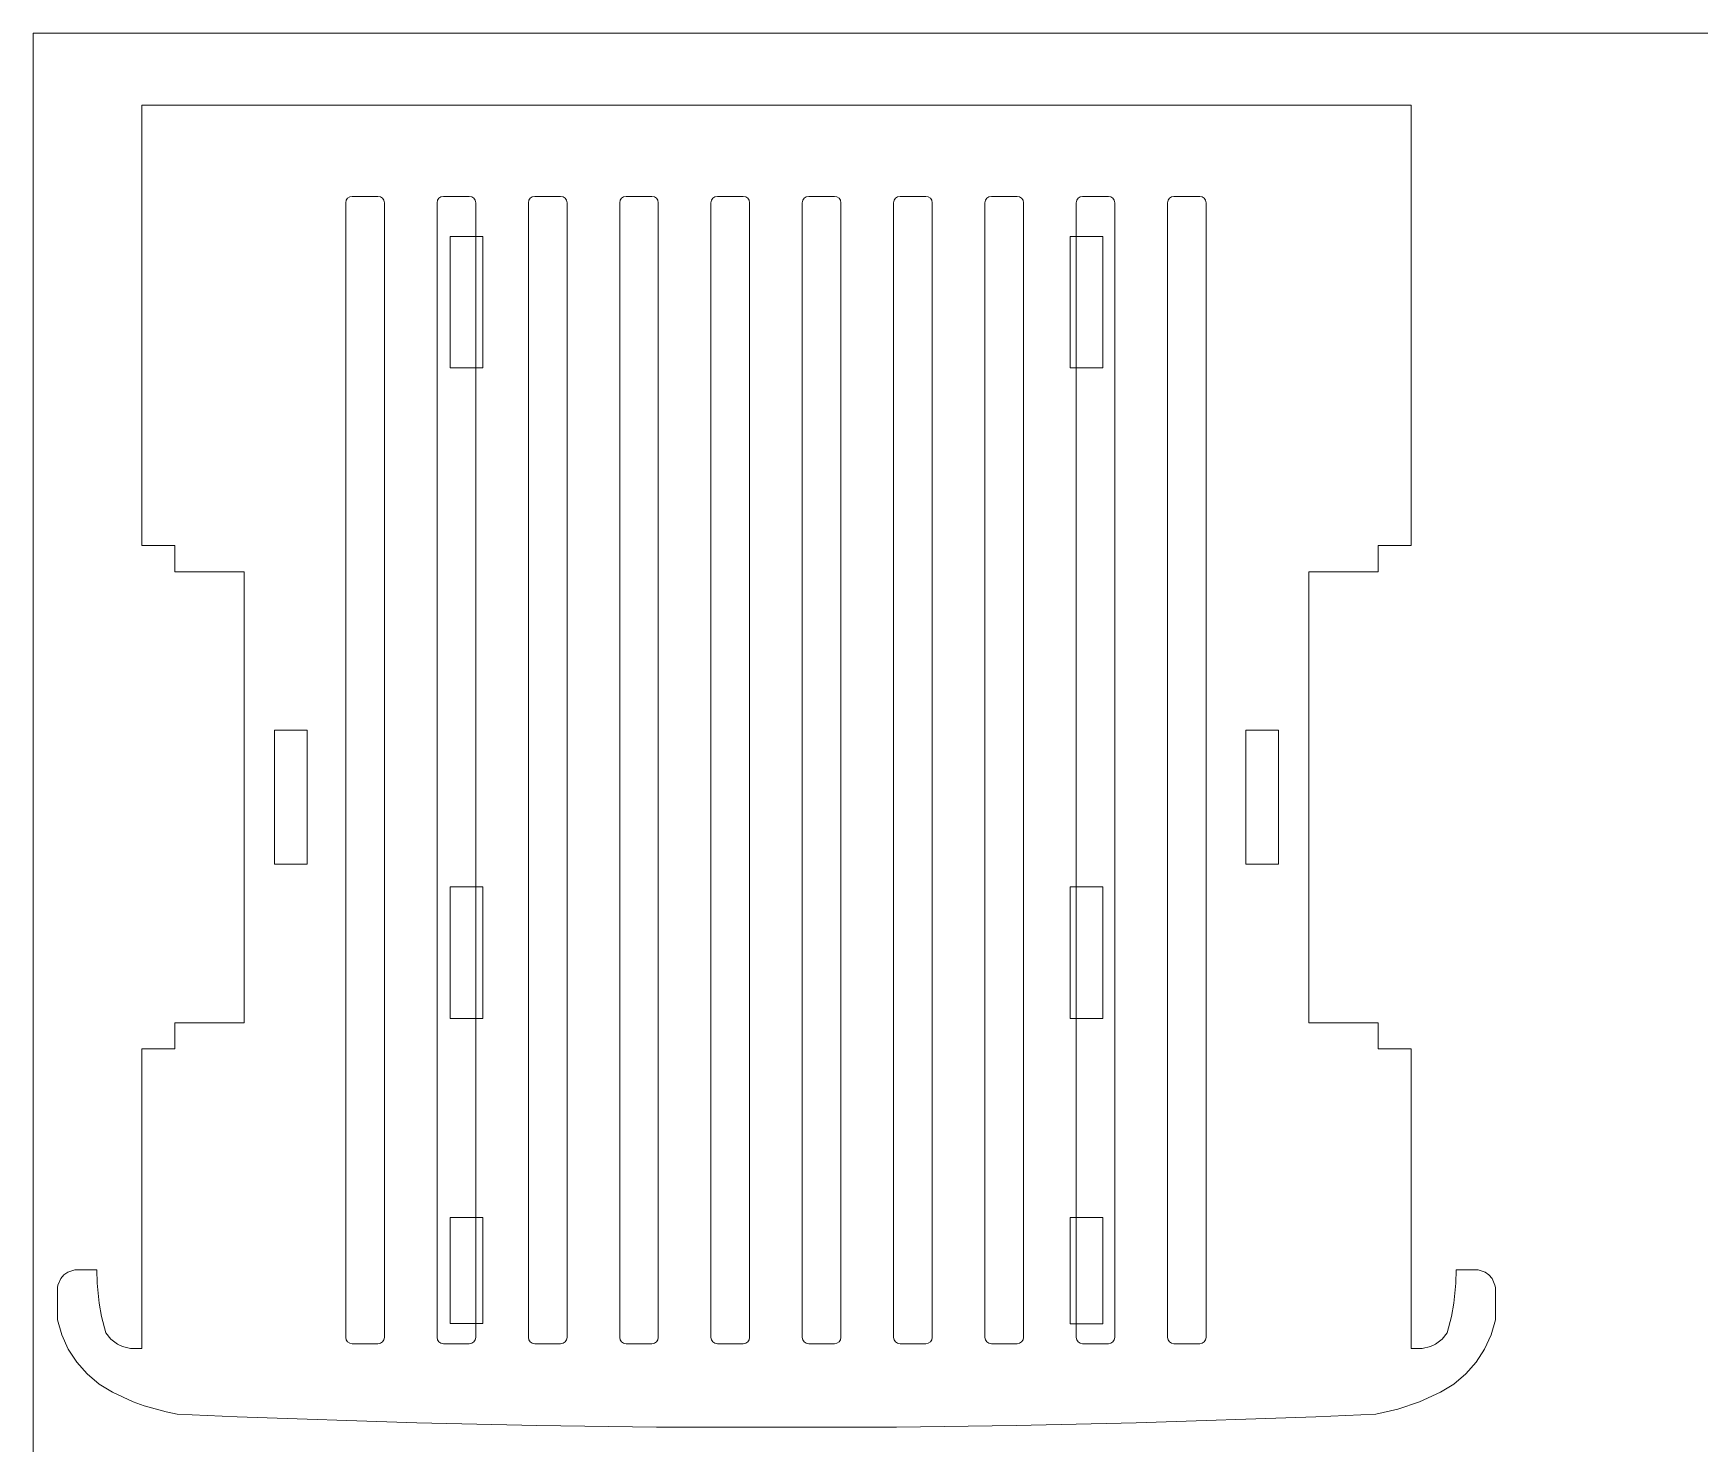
# Model space of a CAD drawing. Header units: centimetres. Extents: x 23.4 to 81.4, y 23.1 to 61.1.
# Drawn here: x 23.37 to 36.31, y 50.14 to 61.09 of the extents above; entities that cross this region are included whole.
import ezdxf

# ---------------------------------------------------------------- set-up
doc = ezdxf.new("R2010")
doc.units = ezdxf.units.CM
doc.header["$MEASUREMENT"] = 0
doc.layers.add('Camada 1', color=7, linetype='Continuous')

msp = doc.modelspace()

# ---------------------------------------------------------------- linework, layer by layer
at = {"layer": 'Camada 1', "color": 175, "lineweight": 20}
for points in [[(23.37193, 61.09444), (23.37193, 61.09444), (81.37193, 61.09444), (81.37193, 61.09444)], [(23.37193, 61.09444), (23.37193, 61.09444), (23.37193, 23.09444), (23.37193, 23.09444)]]:
    msp.add_open_spline(points, degree=3, dxfattribs=at)
at = {"layer": 'Camada 1', "color": 114, "lineweight": 9}
msp.add_open_spline([(33.81364, 53.20676), (33.81364, 53.20676), (34.06883, 53.20676), (34.06883, 53.20676), (34.06883, 53.20676), (34.06883, 53.20676), (34.06881, 50.88004), (34.06881, 50.88004), (34.06881, 50.88004), (34.06881, 50.88004), (34.15591, 50.88084), (34.15591, 50.88084), (34.15591, 50.88084), (34.15591, 50.88084), (34.21902, 50.89476), (34.21902, 50.89476), (34.21902, 50.89476), (34.21902, 50.89476), (34.25818, 50.91291), (34.25818, 50.91291), (34.25818, 50.91291), (34.25818, 50.91291), (34.3096, 50.95208), (34.3096, 50.95208), (34.3096, 50.95208), (34.3096, 50.95208), (34.3492, 51.00317), (34.3492, 51.00317), (34.3492, 51.00317), (34.3492, 51.00317), (34.38212, 51.12939), (34.38212, 51.12939), (34.38212, 51.12939), (34.38212, 51.12939), (34.40081, 51.23209), (34.40081, 51.23209), (34.40081, 51.23209), (34.40081, 51.23209), (34.41617, 51.38786), (34.41617, 51.38786), (34.41617, 51.38786), (34.41617, 51.38786), (34.41789, 51.49223), (34.41789, 51.49223), (34.41789, 51.49223), (34.41789, 51.49223), (34.5897, 51.49108), (34.5897, 51.49108), (34.5897, 51.49108), (34.5897, 51.49108), (34.64305, 51.47421), (34.64305, 51.47421), (34.64305, 51.47421), (34.64305, 51.47421), (34.67365, 51.4527), (34.67365, 51.4527), (34.67365, 51.4527), (34.67365, 51.4527), (34.69813, 51.42441), (34.69813, 51.42441), (34.69813, 51.42441), (34.69813, 51.42441), (34.72028, 51.37305), (34.72028, 51.37305), (34.72028, 51.37305), (34.72028, 51.37305), (34.72329, 51.35454), (34.72329, 51.35454), (34.72329, 51.35454), (34.72329, 51.35454), (34.72352, 51.10413), (34.72352, 51.10413), (34.72352, 51.10413), (34.72352, 51.10413), (34.69015, 50.98705), (34.69015, 50.98705), (34.69015, 50.98705), (34.69015, 50.98705), (34.63986, 50.87617), (34.63986, 50.87617), (34.63986, 50.87617), (34.63986, 50.87617), (34.57375, 50.77392), (34.57375, 50.77392), (34.57375, 50.77392), (34.57375, 50.77392), (34.49328, 50.68254), (34.49328, 50.68254), (34.49328, 50.68254), (34.49328, 50.68254), (34.4002, 50.60404), (34.4002, 50.60404), (34.4002, 50.60404), (34.4002, 50.60404), (34.29657, 50.54012), (34.29657, 50.54012), (34.29657, 50.54012), (34.29657, 50.54012), (34.13521, 50.46671), (34.13521, 50.46671), (34.13521, 50.46671), (34.13521, 50.46671), (33.96716, 50.41028), (33.96716, 50.41028), (33.96716, 50.41028), (33.96716, 50.41028), (33.7942, 50.37146), (33.7942, 50.37146), (33.7942, 50.37146), (33.7942, 50.37146), (33.32924, 50.35087), (33.32924, 50.35087), (33.32924, 50.35087), (33.32924, 50.35087), (31.93385, 50.30269), (31.93385, 50.30269), (31.93385, 50.30269), (31.93385, 50.30269), (31.00327, 50.28192), (31.00327, 50.28192), (31.00327, 50.28192), (31.00327, 50.28192), (30.07252, 50.27021), (30.07252, 50.27021), (30.07252, 50.27021), (30.07252, 50.27021), (28.21081, 50.27026), (28.21081, 50.27026), (28.21081, 50.27026), (28.21081, 50.27026), (27.28007, 50.28196), (27.28007, 50.28196), (27.28007, 50.28196), (27.28007, 50.28196), (26.3495, 50.30273), (26.3495, 50.30273), (26.3495, 50.30273), (26.3495, 50.30273), (24.95411, 50.35089), (24.95411, 50.35089), (24.95411, 50.35089), (24.95411, 50.35089), (24.48916, 50.37147), (24.48916, 50.37147), (24.48916, 50.37147), (24.48916, 50.37147), (24.40218, 50.38866), (24.40218, 50.38866), (24.40218, 50.38866), (24.40218, 50.38866), (24.23145, 50.43634), (24.23145, 50.43634), (24.23145, 50.43634), (24.23145, 50.43634), (24.14815, 50.46672), (24.14815, 50.46672), (24.14815, 50.46672), (24.14815, 50.46672), (23.98681, 50.54013), (23.98681, 50.54013), (23.98681, 50.54013), (23.98681, 50.54013), (23.88319, 50.60404), (23.88319, 50.60404), (23.88319, 50.60404), (23.88319, 50.60404), (23.79013, 50.68255), (23.79013, 50.68255), (23.79013, 50.68255), (23.79013, 50.68255), (23.70968, 50.77392), (23.70968, 50.77392), (23.70968, 50.77392), (23.70968, 50.77392), (23.6436, 50.87617), (23.6436, 50.87617), (23.6436, 50.87617), (23.6436, 50.87617), (23.59332, 50.98705), (23.59332, 50.98705), (23.59332, 50.98705), (23.59332, 50.98705), (23.55998, 51.10413), (23.55998, 51.10413), (23.55998, 51.10413), (23.55998, 51.10413), (23.56026, 51.35454), (23.56026, 51.35454), (23.56026, 51.35454), (23.56026, 51.35454), (23.56329, 51.37304), (23.56329, 51.37304), (23.56329, 51.37304), (23.56329, 51.37304), (23.58543, 51.42441), (23.58543, 51.42441), (23.58543, 51.42441), (23.58543, 51.42441), (23.60992, 51.4527), (23.60992, 51.4527), (23.60992, 51.4527), (23.60992, 51.4527), (23.64053, 51.47421), (23.64053, 51.47421), (23.64053, 51.47421), (23.64053, 51.47421), (23.69388, 51.49108), (23.69388, 51.49108), (23.69388, 51.49108), (23.69388, 51.49108), (23.86569, 51.49223), (23.86569, 51.49223), (23.86569, 51.49223), (23.86569, 51.49223), (23.86739, 51.38786), (23.86739, 51.38786), (23.86739, 51.38786), (23.86739, 51.38786), (23.88272, 51.23209), (23.88272, 51.23209), (23.88272, 51.23209), (23.88272, 51.23209), (23.90139, 51.1294), (23.90139, 51.1294), (23.90139, 51.1294), (23.90139, 51.1294), (23.93429, 51.00317), (23.93429, 51.00317), (23.93429, 51.00317), (23.93429, 51.00317), (23.97387, 50.95209), (23.97387, 50.95209), (23.97387, 50.95209), (23.97387, 50.95209), (24.02528, 50.91292), (24.02528, 50.91292), (24.02528, 50.91292), (24.02528, 50.91292), (24.06443, 50.89476), (24.06443, 50.89476), (24.06443, 50.89476), (24.06443, 50.89476), (24.12755, 50.88085), (24.12755, 50.88085), (24.12755, 50.88085), (24.12755, 50.88085), (24.21472, 50.88003), (24.21472, 50.88003), (24.21472, 50.88003), (24.21472, 50.88003), (24.21472, 53.20676), (24.21472, 53.20676), (24.21472, 53.20676), (24.21472, 53.20676), (24.4699, 53.20676), (24.4699, 53.20676), (24.4699, 53.20676), (24.4699, 53.20676), (24.4699, 53.41089), (24.4699, 53.41089), (24.4699, 53.41089), (24.4699, 53.41089), (25.00871, 53.4109), (25.00871, 53.4109), (25.00871, 53.4109), (25.00871, 53.4109), (25.00871, 56.91331), (25.00871, 56.91331), (25.00871, 56.91331), (25.00871, 56.91331), (24.46989, 56.91331), (24.46989, 56.91331), (24.46989, 56.91331), (24.46989, 56.91331), (24.46988, 57.11746), (24.46988, 57.11746), (24.46988, 57.11746), (24.46988, 57.11746), (24.21473, 57.11744), (24.21473, 57.11744), (24.21473, 57.11744), (24.21473, 57.11744), (24.21472, 60.53694), (24.21472, 60.53694), (24.21472, 60.53694), (24.21472, 60.53694), (34.06879, 60.53694), (34.06879, 60.53694), (34.06879, 60.53694), (34.06879, 60.53694), (34.06881, 57.11746), (34.06881, 57.11746), (34.06881, 57.11746), (34.06881, 57.11746), (33.81363, 57.11746), (33.81363, 57.11746), (33.81363, 57.11746), (33.81363, 57.11746), (33.81363, 56.91331), (33.81363, 56.91331), (33.81363, 56.91331), (33.81363, 56.91331), (33.27483, 56.91331), (33.27483, 56.91331), (33.27483, 56.91331), (33.27483, 56.91331), (33.27483, 53.41088), (33.27483, 53.41088), (33.27483, 53.41088), (33.27483, 53.41088), (33.81364, 53.41088), (33.81364, 53.41088), (33.81364, 53.41088), (33.81364, 53.41088), (33.81364, 53.20676), (33.81364, 53.20676)], degree=3, knots=[0, 0, 0, 0, 0.0125, 0.0125, 0.0125, 0.0125, 0.025, 0.025, 0.025, 0.025, 0.0375, 0.0375, 0.0375, 0.0375, 0.05, 0.05, 0.05, 0.05, 0.0625, 0.0625, 0.0625, 0.0625, 0.075, 0.075, 0.075, 0.075, 0.0875, 0.0875, 0.0875, 0.0875, 0.1, 0.1, 0.1, 0.1, 0.1125, 0.1125, 0.1125, 0.1125, 0.125, 0.125, 0.125, 0.125, 0.1375, 0.1375, 0.1375, 0.1375, 0.15, 0.15, 0.15, 0.15, 0.1625, 0.1625, 0.1625, 0.1625, 0.175, 0.175, 0.175, 0.175, 0.1875, 0.1875, 0.1875, 0.1875, 0.2, 0.2, 0.2, 0.2, 0.2125, 0.2125, 0.2125, 0.2125, 0.225, 0.225, 0.225, 0.225, 0.2375, 0.2375, 0.2375, 0.2375, 0.25, 0.25, 0.25, 0.25, 0.2625, 0.2625, 0.2625, 0.2625, 0.275, 0.275, 0.275, 0.275, 0.2875, 0.2875, 0.2875, 0.2875, 0.3, 0.3, 0.3, 0.3, 0.3125, 0.3125, 0.3125, 0.3125, 0.325, 0.325, 0.325, 0.325, 0.3375, 0.3375, 0.3375, 0.3375, 0.35, 0.35, 0.35, 0.35, 0.3625, 0.3625, 0.3625, 0.3625, 0.375, 0.375, 0.375, 0.375, 0.3875, 0.3875, 0.3875, 0.3875, 0.4, 0.4, 0.4, 0.4, 0.4125, 0.4125, 0.4125, 0.4125, 0.425, 0.425, 0.425, 0.425, 0.4375, 0.4375, 0.4375, 0.4375, 0.45, 0.45, 0.45, 0.45, 0.4625, 0.4625, 0.4625, 0.4625, 0.475, 0.475, 0.475, 0.475, 0.4875, 0.4875, 0.4875, 0.4875, 0.5, 0.5, 0.5, 0.5, 0.5125, 0.5125, 0.5125, 0.5125, 0.525, 0.525, 0.525, 0.525, 0.5375, 0.5375, 0.5375, 0.5375, 0.55, 0.55, 0.55, 0.55, 0.5625, 0.5625, 0.5625, 0.5625, 0.575, 0.575, 0.575, 0.575, 0.5875, 0.5875, 0.5875, 0.5875, 0.6, 0.6, 0.6, 0.6, 0.6125, 0.6125, 0.6125, 0.6125, 0.625, 0.625, 0.625, 0.625, 0.6375, 0.6375, 0.6375, 0.6375, 0.65, 0.65, 0.65, 0.65, 0.6625, 0.6625, 0.6625, 0.6625, 0.675, 0.675, 0.675, 0.675, 0.6875, 0.6875, 0.6875, 0.6875, 0.7, 0.7, 0.7, 0.7, 0.7125, 0.7125, 0.7125, 0.7125, 0.725, 0.725, 0.725, 0.725, 0.7375, 0.7375, 0.7375, 0.7375, 0.75, 0.75, 0.75, 0.75, 0.7625, 0.7625, 0.7625, 0.7625, 0.775, 0.775, 0.775, 0.775, 0.7875, 0.7875, 0.7875, 0.7875, 0.8, 0.8, 0.8, 0.8, 0.8125, 0.8125, 0.8125, 0.8125, 0.825, 0.825, 0.825, 0.825, 0.8375, 0.8375, 0.8375, 0.8375, 0.85, 0.85, 0.85, 0.85, 0.8625, 0.8625, 0.8625, 0.8625, 0.875, 0.875, 0.875, 0.875, 0.8875, 0.8875, 0.8875, 0.8875, 0.9, 0.9, 0.9, 0.9, 0.9125, 0.9125, 0.9125, 0.9125, 0.925, 0.925, 0.925, 0.925, 0.9375, 0.9375, 0.9375, 0.9375, 0.95, 0.95, 0.95, 0.95, 0.9625, 0.9625, 0.9625, 0.9625, 0.975, 0.975, 0.975, 0.975, 1, 1, 1, 1], dxfattribs=at)
at = {"layer": 'Camada 1', "color": 140, "lineweight": 9}
for points in [[(26.09763, 50.96667), (26.09763, 50.96667), (26.09763, 59.77806), (26.09763, 59.77806), (26.09763, 59.77806), (26.09763, 59.80555), (26.07513, 59.82806), (26.04763, 59.82806), (26.04763, 59.82806), (26.04763, 59.82806), (25.84763, 59.82806), (25.84763, 59.82806), (25.84763, 59.82806), (25.82013, 59.82806), (25.79763, 59.80555), (25.79763, 59.77806), (25.79763, 59.77806), (25.79763, 59.77806), (25.79763, 50.96667), (25.79763, 50.96667), (25.79763, 50.96667), (25.79763, 50.93918), (25.82013, 50.91667), (25.84763, 50.91667), (25.84763, 50.91667), (25.84763, 50.91667), (26.04763, 50.91667), (26.04763, 50.91667), (26.04763, 50.91667), (26.07513, 50.91667), (26.09763, 50.93918), (26.09763, 50.96667)], [(26.80654, 50.96667), (26.80654, 53.9038), (26.80654, 56.84093), (26.80654, 59.77806), (26.80654, 59.77806), (26.80654, 59.80555), (26.78404, 59.82806), (26.75654, 59.82806), (26.75654, 59.82806), (26.68988, 59.82806), (26.62321, 59.82806), (26.55654, 59.82806), (26.55654, 59.82806), (26.52904, 59.82806), (26.50654, 59.80555), (26.50654, 59.77806), (26.50654, 59.77806), (26.50654, 56.84093), (26.50654, 53.9038), (26.50654, 50.96667), (26.50654, 50.96667), (26.50654, 50.93918), (26.52904, 50.91667), (26.55654, 50.91667), (26.55654, 50.91667), (26.62321, 50.91667), (26.68988, 50.91667), (26.75654, 50.91667), (26.75654, 50.91667), (26.78404, 50.91667), (26.80654, 50.93918), (26.80654, 50.96667)], [(27.51545, 50.96667), (27.51545, 53.9038), (27.51545, 56.84093), (27.51545, 59.77806), (27.51545, 59.77806), (27.51545, 59.80555), (27.49295, 59.82806), (27.46545, 59.82806), (27.46545, 59.82806), (27.39879, 59.82806), (27.33212, 59.82806), (27.26545, 59.82806), (27.26545, 59.82806), (27.23795, 59.82806), (27.21545, 59.80555), (27.21545, 59.77806), (27.21545, 59.77806), (27.21545, 56.84093), (27.21545, 53.9038), (27.21545, 50.96667), (27.21545, 50.96667), (27.21545, 50.93918), (27.23795, 50.91667), (27.26545, 50.91667), (27.26545, 50.91667), (27.33212, 50.91667), (27.39879, 50.91667), (27.46545, 50.91667), (27.46545, 50.91667), (27.49295, 50.91667), (27.51545, 50.93918), (27.51545, 50.96667)], [(28.22436, 50.96667), (28.22436, 53.9038), (28.22436, 56.84093), (28.22436, 59.77806), (28.22436, 59.77806), (28.22436, 59.80555), (28.20186, 59.82806), (28.17436, 59.82806), (28.17436, 59.82806), (28.1077, 59.82806), (28.04103, 59.82806), (27.97436, 59.82806), (27.97436, 59.82806), (27.94686, 59.82806), (27.92436, 59.80555), (27.92436, 59.77806), (27.92436, 59.77806), (27.92436, 56.84093), (27.92436, 53.9038), (27.92436, 50.96667), (27.92436, 50.96667), (27.92436, 50.93918), (27.94686, 50.91667), (27.97436, 50.91667), (27.97436, 50.91667), (28.04103, 50.91667), (28.1077, 50.91667), (28.17436, 50.91667), (28.17436, 50.91667), (28.20186, 50.91667), (28.22436, 50.93918), (28.22436, 50.96667)], [(28.93327, 50.96667), (28.93327, 53.9038), (28.93327, 56.84093), (28.93327, 59.77806), (28.93327, 59.77806), (28.93327, 59.80555), (28.91077, 59.82806), (28.88327, 59.82806), (28.88327, 59.82806), (28.81661, 59.82806), (28.74994, 59.82806), (28.68327, 59.82806), (28.68327, 59.82806), (28.65577, 59.82806), (28.63327, 59.80555), (28.63327, 59.77806), (28.63327, 59.77806), (28.63327, 56.84093), (28.63327, 53.9038), (28.63327, 50.96667), (28.63327, 50.96667), (28.63327, 50.93918), (28.65577, 50.91667), (28.68327, 50.91667), (28.68327, 50.91667), (28.74994, 50.91667), (28.81661, 50.91667), (28.88327, 50.91667), (28.88327, 50.91667), (28.91077, 50.91667), (28.93327, 50.93918), (28.93327, 50.96667)], [(29.64217, 50.96667), (29.64217, 53.9038), (29.64217, 56.84093), (29.64217, 59.77806), (29.64217, 59.77806), (29.64217, 59.80555), (29.61967, 59.82806), (29.59217, 59.82806), (29.59217, 59.82806), (29.52551, 59.82806), (29.45884, 59.82806), (29.39217, 59.82806), (29.39217, 59.82806), (29.36467, 59.82806), (29.34217, 59.80555), (29.34217, 59.77806), (29.34217, 59.77806), (29.34217, 56.84093), (29.34217, 53.9038), (29.34217, 50.96667), (29.34217, 50.96667), (29.34217, 50.93918), (29.36467, 50.91667), (29.39217, 50.91667), (29.39217, 50.91667), (29.45884, 50.91667), (29.52551, 50.91667), (29.59217, 50.91667), (29.59217, 50.91667), (29.61967, 50.91667), (29.64217, 50.93918), (29.64217, 50.96667)], [(30.35108, 50.96667), (30.35108, 53.9038), (30.35108, 56.84093), (30.35108, 59.77806), (30.35108, 59.77806), (30.35108, 59.80555), (30.32858, 59.82806), (30.30108, 59.82806), (30.30108, 59.82806), (30.23442, 59.82806), (30.16775, 59.82806), (30.10108, 59.82806), (30.10108, 59.82806), (30.07358, 59.82806), (30.05108, 59.80555), (30.05108, 59.77806), (30.05108, 59.77806), (30.05108, 56.84093), (30.05108, 53.9038), (30.05108, 50.96667), (30.05108, 50.96667), (30.05108, 50.93918), (30.07358, 50.91667), (30.10108, 50.91667), (30.10108, 50.91667), (30.16775, 50.91667), (30.23442, 50.91667), (30.30108, 50.91667), (30.30108, 50.91667), (30.32858, 50.91667), (30.35108, 50.93918), (30.35108, 50.96667)], [(31.05999, 50.96667), (31.05999, 53.9038), (31.05999, 56.84093), (31.05999, 59.77806), (31.05999, 59.77806), (31.05999, 59.80555), (31.03749, 59.82806), (31.00999, 59.82806), (31.00999, 59.82806), (30.94333, 59.82806), (30.87666, 59.82806), (30.80999, 59.82806), (30.80999, 59.82806), (30.78249, 59.82806), (30.75999, 59.80555), (30.75999, 59.77806), (30.75999, 59.77806), (30.75999, 56.84093), (30.75999, 53.9038), (30.75999, 50.96667), (30.75999, 50.96667), (30.75999, 50.93918), (30.78249, 50.91667), (30.80999, 50.91667), (30.80999, 50.91667), (30.87666, 50.91667), (30.94333, 50.91667), (31.00999, 50.91667), (31.00999, 50.91667), (31.03749, 50.91667), (31.05999, 50.93918), (31.05999, 50.96667)], [(31.7689, 50.96667), (31.7689, 53.9038), (31.7689, 56.84093), (31.7689, 59.77806), (31.7689, 59.77806), (31.7689, 59.80555), (31.7464, 59.82806), (31.7189, 59.82806), (31.7189, 59.82806), (31.65224, 59.82806), (31.58557, 59.82806), (31.5189, 59.82806), (31.5189, 59.82806), (31.4914, 59.82806), (31.4689, 59.80555), (31.4689, 59.77806), (31.4689, 59.77806), (31.4689, 56.84093), (31.4689, 53.9038), (31.4689, 50.96667), (31.4689, 50.96667), (31.4689, 50.93918), (31.4914, 50.91667), (31.5189, 50.91667), (31.5189, 50.91667), (31.58557, 50.91667), (31.65224, 50.91667), (31.7189, 50.91667), (31.7189, 50.91667), (31.7464, 50.91667), (31.7689, 50.93918), (31.7689, 50.96667)], [(32.47781, 50.96667), (32.47781, 50.96667), (32.47781, 59.77806), (32.47781, 59.77806), (32.47781, 59.77806), (32.47781, 59.80555), (32.45531, 59.82806), (32.42781, 59.82806), (32.42781, 59.82806), (32.42781, 59.82806), (32.22781, 59.82806), (32.22781, 59.82806), (32.22781, 59.82806), (32.20031, 59.82806), (32.17781, 59.80555), (32.17781, 59.77806), (32.17781, 59.77806), (32.17781, 59.77806), (32.17781, 50.96667), (32.17781, 50.96667), (32.17781, 50.96667), (32.17781, 50.93918), (32.20031, 50.91667), (32.22781, 50.91667), (32.22781, 50.91667), (32.22781, 50.91667), (32.42781, 50.91667), (32.42781, 50.91667), (32.42781, 50.91667), (32.45531, 50.91667), (32.47781, 50.93918), (32.47781, 50.96667)]]:
    msp.add_open_spline(points, degree=3, knots=[0, 0, 0, 0, 0.11111111, 0.11111111, 0.11111111, 0.11111111, 0.22222222, 0.22222222, 0.22222222, 0.22222222, 0.33333333, 0.33333333, 0.33333333, 0.33333333, 0.44444444, 0.44444444, 0.44444444, 0.44444444, 0.55555556, 0.55555556, 0.55555556, 0.55555556, 0.66666667, 0.66666667, 0.66666667, 0.66666667, 0.77777778, 0.77777778, 0.77777778, 0.77777778, 1, 1, 1, 1], dxfattribs=at)
at = {"layer": 'Camada 1', "lineweight": 9}
for points in [[(26.86227, 58.49651), (26.86227, 58.49651), (26.86227, 59.51721), (26.86227, 59.51721), (26.86227, 59.51721), (26.86227, 59.51721), (26.60726, 59.51721), (26.60726, 59.51721), (26.60726, 59.51721), (26.60726, 59.51721), (26.60726, 58.49652), (26.60726, 58.49652), (26.60726, 58.49652), (26.60726, 58.49652), (26.86227, 58.49651), (26.86227, 58.49651)], [(31.42094, 59.51721), (31.42094, 59.51721), (31.42095, 58.49651), (31.42095, 58.49651), (31.42095, 58.49651), (31.42095, 58.49651), (31.67596, 58.49651), (31.67596, 58.49651), (31.67596, 58.49651), (31.67596, 58.49651), (31.67595, 59.51721), (31.67595, 59.51721), (31.67595, 59.51721), (31.67595, 59.51721), (31.42094, 59.51721), (31.42094, 59.51721)], [(25.24342, 55.68309), (25.24342, 55.68309), (25.49859, 55.6831), (25.49859, 55.6831), (25.49859, 55.6831), (25.49859, 55.6831), (25.49858, 54.64093), (25.49858, 54.64093), (25.49858, 54.64093), (25.49858, 54.64093), (25.24342, 54.64093), (25.24342, 54.64093), (25.24342, 54.64093), (25.24342, 54.64093), (25.24342, 55.68309), (25.24342, 55.68309)], [(32.78471, 55.6831), (32.78471, 55.6831), (32.7847, 54.64093), (32.7847, 54.64093), (32.7847, 54.64093), (32.7847, 54.64093), (33.03988, 54.64093), (33.03988, 54.64093), (33.03988, 54.64093), (33.03988, 54.64093), (33.03989, 55.6831), (33.03989, 55.6831), (33.03989, 55.6831), (33.03989, 55.6831), (32.78471, 55.6831), (32.78471, 55.6831)], [(26.86227, 54.4648), (26.86227, 54.4648), (26.60726, 54.4648), (26.60726, 54.4648), (26.60726, 54.4648), (26.60726, 54.4648), (26.60726, 53.44411), (26.60726, 53.44411), (26.60726, 53.44411), (26.60726, 53.44411), (26.86227, 53.44411), (26.86227, 53.44411), (26.86227, 53.44411), (26.86227, 53.44411), (26.86227, 54.4648), (26.86227, 54.4648)], [(31.42101, 53.44406), (31.42101, 53.44406), (31.67603, 53.44405), (31.67603, 53.44405), (31.67603, 53.44405), (31.67603, 53.44405), (31.67601, 54.46476), (31.67601, 54.46476), (31.67601, 54.46476), (31.67601, 54.46476), (31.42099, 54.46476), (31.42099, 54.46476), (31.42099, 54.46476), (31.42099, 54.46476), (31.42101, 53.44406), (31.42101, 53.44406)], [(26.60728, 51.0733), (26.60728, 51.0733), (26.86237, 51.0733), (26.86237, 51.0733), (26.86237, 51.0733), (26.86237, 51.0733), (26.86237, 51.89848), (26.86237, 51.89848), (26.86237, 51.89848), (26.86237, 51.89848), (26.60728, 51.89848), (26.60728, 51.89848), (26.60728, 51.89848), (26.60728, 51.89848), (26.60728, 51.0733), (26.60728, 51.0733)], [(31.42098, 51.89845), (31.42098, 51.89845), (31.67608, 51.89845), (31.67608, 51.89845), (31.67608, 51.89845), (31.67608, 51.89845), (31.67609, 51.07324), (31.67609, 51.07324), (31.67609, 51.07324), (31.67609, 51.07324), (31.42099, 51.07324), (31.42099, 51.07324), (31.42099, 51.07324), (31.42099, 51.07324), (31.42098, 51.89845), (31.42098, 51.89845)]]:
    msp.add_open_spline(points, degree=3, knots=[0, 0, 0, 0, 0.2, 0.2, 0.2, 0.2, 0.4, 0.4, 0.4, 0.4, 0.6, 0.6, 0.6, 0.6, 1, 1, 1, 1], dxfattribs=at)

doc.saveas('drawing.dxf')
